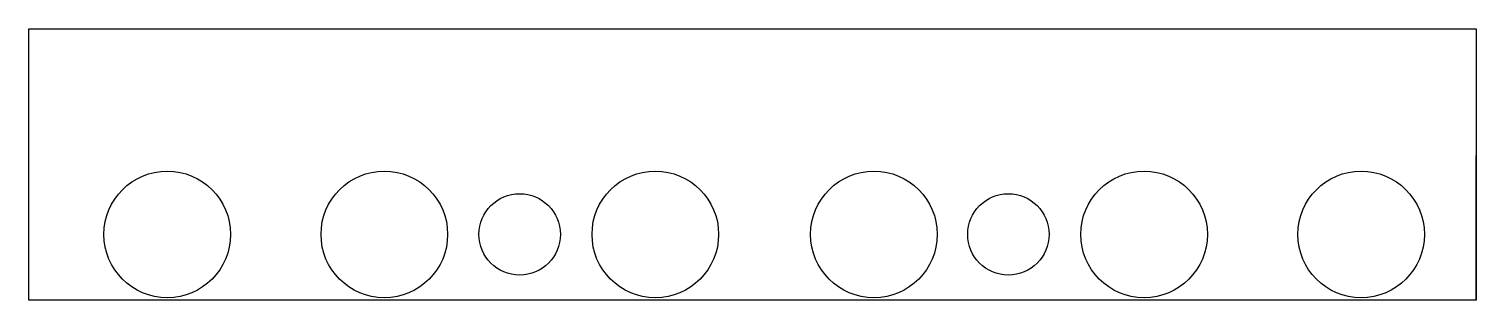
# Model space of a CAD drawing. Header units: millimetres. Extents: x -137.6 to -57.6, y -191.8 to -176.8.
import ezdxf

# ---------------------------------------------------------------- set-up
doc = ezdxf.new("R2010")
doc.units = ezdxf.units.MM
doc.layers.get('0').update_dxf_attribs({"linetype": 'CONTINUOUS'})

msp = doc.modelspace()

# ---------------------------------------------------------------- linework, layer by layer
msp.add_line((-57.647, -191.833), (-132.647, -191.833))
msp.add_lwpolyline([(-57.647, -183.833), (-57.647, -191.833), (-137.647, -191.833), (-137.647, -176.833), (-57.647, -176.833), (-57.647, -191.833)], close=True)
for centre, radius in [((-130, -188.2), 3.5), ((-118, -188.2), 3.5), ((-103.019, -188.2), 3.5), ((-90.935, -188.2), 3.5), ((-76, -188.2), 3.5), ((-64, -188.2), 3.5), ((-110.519, -188.2), 2.25), ((-83.5, -188.2), 2.25)]:
    msp.add_circle(centre, radius)

doc.saveas('drawing.dxf')
